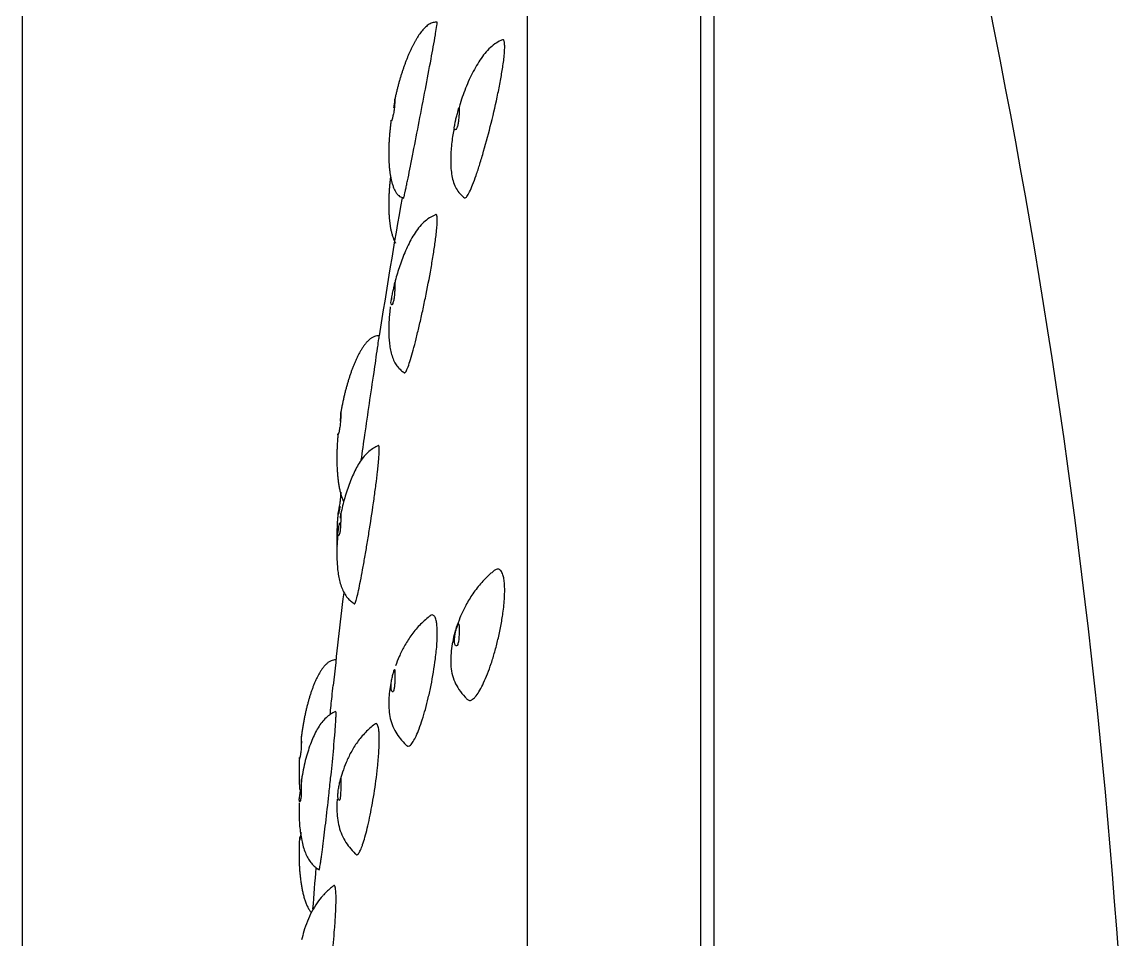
# Model space of a CAD drawing. Extents: x 5341 to 5761, y -702 to -405.
# Drawn here: x 5609.28 to 5648.9, y -543.72 to -510.73 of the extents above; entities that cross this region are included whole.
import ezdxf

# ---------------------------------------------------------------- set-up
doc = ezdxf.new("R2010")
doc.units = 0
doc.header["$LTSCALE"] = 7
doc.header["$MEASUREMENT"] = 0
doc.layers.get('0').update_dxf_attribs({"color": 2, "linetype": 'CONTINUOUS'})
doc.layers.add('粗实线', color=7, linetype='CONTINUOUS', lineweight=30)

msp = doc.modelspace()

# ---------------------------------------------------------------- linework, layer by layer
at = {"color": 2}
msp.add_line((5609.279185923166, -485.7512758910375), (5609.279185923166, -639.7207537083664), dxfattribs=at)
at = {"layer": '粗实线'}
for p, q in [((5633.679197952744, -482.7512758910375), (5633.679197952744, -562.7512758910375)), ((5634.159197952744, -482.7512758910375), (5634.159197952744, -562.7512758910375))]:
    msp.add_line(p, q, dxfattribs=at)
at = {"layer": '粗实线', "color": 7, "linetype": 'Continuous'}
for p, q in [((5627.45131519905, -629.1719132210378), (5627.45131519905, -496.3306385630417)), ((5624.209652669048, -510.7666170570369), (5624.208232083049, -510.7417735690392)), ((5622.55035354105, -514.2984495690393), (5622.549349269048, -514.2803726290363)), ((5622.123417373052, -522.0317655730355), (5622.125883229051, -522.0064497590351)), ((5620.63973621705, -525.563152481041), (5620.638818571049, -525.5526799870381)), ((5619.252307645049, -537.2079509710379), (5619.25152945505, -537.2012803830398)), ((5620.698369185051, -538.0771832150381), (5620.71294621105, -538.0105737030385)), ((5620.71294621105, -538.0105737030385), (5620.727266285048, -537.9557555890383))]:
    msp.add_line(p, q, dxfattribs=at)
at = {"layer": '粗实线'}
msp.add_arc((5385.359197952745, -562.7512758910375), 264, 3.367202079088857, 17.03045694805913, dxfattribs=at)
at = {"layer": '粗实线', "color": 7, "linetype": 'Continuous'}
for start, end in [(170.0304468954675, 171.1213834139865), (173.1467633356098, 173.8736395380947), (175.3024382412548, 175.6221035095736)]:
    msp.add_arc((5882.959238633051, -562.7512758910375), 264, start, end, dxfattribs=at)
for points in [[(5624.208408785053, -510.7408916730378), (5624.189201053043, -510.7402442230373), (5624.130273877046, -510.7414664150415), (5624.062713417054, -510.7520337130368), (5623.990311859045, -510.7767465250395), (5623.919403797056, -510.8142442030362), (5623.851961309054, -510.8614954430373), (5623.786776877048, -510.917431263038)], [(5623.786776877048, -510.917431263038), (5623.724113789049, -510.9803814730399), (5623.664373599055, -511.0485370730416), (5623.607309915049, -511.120945933038), (5623.552571377048, -511.1970870470354), (5623.499909127047, -511.2765544270401), (5623.449042561049, -511.359186707035), (5623.399664591048, -511.4450533450395), (5623.351440381048, -511.5344584450354), (5623.304036917052, -511.6278425830383), (5623.257474293052, -511.7249848430361), (5623.211899743048, -511.8253911470379), (5623.167403185045, -511.9286671810401), (5623.124036263049, -512.0345020590426), (5623.081818137056, -512.1426738170408), (5623.040731009049, -512.2530799990413), (5623.000750069052, -512.3656746330375), (5622.961867127055, -512.4804031070375), (5622.924076363048, -512.5972386330391), (5622.887375179052, -512.7161813870366), (5622.851765217056, -512.8372577970399), (5622.817253579051, -512.9605199510402), (5622.783854271052, -513.0860450290379), (5622.751589975043, -513.2139346890394), (5622.720494193047, -513.344314283036), (5622.690613867049, -513.4773317870417), (5622.68599061705, -513.4986806330412)], [(5623.000264729053, -517.0553567510392), (5623.000978573051, -517.0558360130376), (5623.002873955054, -517.0533783570422), (5623.00543618705, -517.0472873970425), (5623.008667185051, -517.0375461510407), (5623.012568869046, -517.0241376430381), (5623.02239195905, -516.986250919042), (5623.034920793049, -516.9334913890411), (5623.058702581049, -516.8268248070376), (5623.087948821048, -516.6898685170377), (5623.12200152305, -516.5261022570371), (5623.160202699055, -516.3390057570355), (5623.246783797047, -515.9069359210403), (5623.344254643056, -515.4124715770372), (5623.559576827054, -514.3043893730387), (5623.781687501054, -513.1473670270348), (5623.986487917049, -512.0602038150387), (5624.143794763051, -511.1914980770375), (5624.151705967051, -511.1457196310398)], [(5624.151705967051, -511.1457196310398), (5624.198726137045, -510.8544098390407), (5624.209299795049, -510.7683378730394), (5624.209441621046, -510.7666000770364)], [(5626.278639099048, -511.5200928370355), (5626.069076849053, -511.6973308590382), (5625.87842659705, -511.914467793034), (5625.704951087053, -512.1617743010424), (5625.545633267051, -512.4326172490396), (5625.397057269052, -512.7259331950404), (5625.260654397047, -513.0349296350391), (5625.13855066105, -513.351194139042), (5625.032037801051, -513.6676736650402)], [(5626.550887671048, -511.3706588290365), (5626.495947109051, -511.3949538090378), (5626.278639099048, -511.5200928370355)], [(5626.63569252305, -511.619969749037), (5626.63387734905, -511.5469358030382), (5626.628477317048, -511.4855057110394), (5626.619549353054, -511.4365082030376), (5626.607105591054, -511.4001848570365), (5626.59114711505, -511.3769884810386), (5626.571675003044, -511.3673718870409), (5626.550845983053, -511.3706980270395)], [(5625.186455871048, -517.0460162190388), (5625.201576653046, -517.0531103710377), (5625.234814985048, -517.0420273570376), (5625.274622041048, -517.0014929010354), (5625.32015601905, -516.93329059704), (5625.370575123052, -516.8392040270405), (5625.483160795047, -516.5806391350411), (5625.607941055045, -516.2407003110416), (5625.740937175047, -515.8344163250363), (5625.87817043105, -515.3768159470378), (5626.149862999049, -514.3627246330393), (5626.393336719051, -513.2933743090393), (5626.494477231048, -512.7712085910384), (5626.572356083052, -512.2997803110334), (5626.628529989048, -511.8061394790379), (5626.635692581043, -511.6199697270417)], [(5622.652434263044, -513.8147520130401), (5622.675650151054, -513.65505648504), (5622.68520494505, -513.5412391350396), (5622.686144503048, -513.4985650870362), (5622.684369139053, -513.533527153038), (5622.680158437048, -513.6433046170418), (5622.668494205052, -513.8021150230375), (5622.64408284305, -513.9816142470404)], [(5622.686164801049, -513.4985133210389), (5622.686144503048, -513.4985650870362), (5622.684369139053, -513.533527153038), (5622.684045341051, -513.5411908710371)], [(5622.684115449054, -513.566111799038), (5622.68520494505, -513.5412391350396), (5622.686144503048, -513.4985650870362), (5622.684369139053, -513.533527153038), (5622.684045341051, -513.5411908710371)], [(5622.684115449054, -513.566111799038), (5622.68520494505, -513.5412391350396), (5622.686144503048, -513.4985650870362), (5622.686122183051, -513.4986891210388)], [(5622.652340953045, -513.8152848950372), (5622.675650151054, -513.65505648504), (5622.684115449054, -513.566111799038)], [(5624.944165461049, -513.9751421290416), (5624.974996825051, -513.8586509070369), (5624.978233807054, -513.8452574610378)], [(5624.978233807054, -513.8452574610378), (5624.991604529052, -513.8106880310365), (5624.99185511305, -513.8109529830394)], [(5625.032037801051, -513.6676736650402), (5624.978734419052, -513.845377445035)], [(5624.980323219046, -513.8369074710349), (5624.991604529052, -513.8106880310365), (5624.997445957048, -513.841307761038), (5624.997522573056, -513.9439148670349)], [(5622.549189279052, -514.2803708410352), (5622.542717757053, -514.3290802790393), (5622.524519503044, -514.477134697037), (5622.508480345055, -514.6260003570383), (5622.494723047053, -514.7752687910393), (5622.483374561049, -514.9244803810393), (5622.47456456305, -515.0731157410369), (5622.468422775051, -515.2205895570364), (5622.465075733053, -515.3661921850357), (5622.464631749048, -515.5085386310379), (5622.467182435052, -515.648160505039), (5622.472936499053, -515.7859209570411), (5622.482235283052, -515.9222665210395), (5622.495547389051, -516.0571966770362), (5622.513406823051, -516.1903031970392), (5622.536329567054, -516.3209286310371), (5622.564872909046, -516.4480208330383), (5622.59961048705, -516.5700450810396), (5622.641225965046, -516.6853136950372), (5622.691336051048, -516.7932726550384), (5622.752003579044, -516.8909449230373), (5622.82359140705, -516.9698122230361), (5622.893073355044, -517.016842109038), (5622.955733577051, -517.0424641050408), (5623.00053366505, -517.0559084250376)], [(5622.644201315052, -513.9809359810383), (5622.608648685051, -514.1441921990368), (5622.57264688105, -514.2570696490361), (5622.550816389055, -514.2983625150368), (5622.550163749052, -514.2804408950392)], [(5622.64408284305, -513.9816142470404), (5622.608648685051, -514.1441921990368), (5622.57264688105, -514.2570696490361), (5622.550816389055, -514.2983625150368), (5622.550163749052, -514.2804408950392)], [(5622.550673075049, -514.2982027290413), (5622.552016883052, -514.2635386670368), (5622.553289355052, -514.254251845035)], [(5624.856241763049, -514.6091015430352), (5624.832652751051, -514.5793560510388), (5624.831802235047, -514.4785076730363), (5624.858488107046, -514.3197738070407)], [(5624.858488107046, -514.3197738070407), (5624.865395459048, -514.2854391450378)], [(5624.865395459048, -514.2854391450378), (5624.900814753048, -514.1420512850414)], [(5624.900814753048, -514.1420512850414), (5624.944165461049, -513.9751421290416)], [(5624.971834575052, -514.3054514910395), (5624.944252353049, -514.4453703310351)], [(5624.975418165046, -514.2798856090371), (5624.971834575052, -514.3054514910395)], [(5624.99171100105, -514.1020946750355), (5624.975418165046, -514.2798856090371)], [(5624.997522573056, -513.9439148670349), (5624.99171100105, -514.1020946750355)], [(5624.80156112905, -514.6011320390385), (5624.76095763105, -514.846236853034), (5624.72550147905, -515.1233181510356), (5624.70237600305, -515.3969706170387), (5624.692936083044, -515.6659460750375), (5624.699511777057, -515.9311745610389), (5624.726278637052, -516.1909368470365), (5624.778859527054, -516.4396584950405), (5624.865663921053, -516.6686728610362), (5624.986068943053, -516.8537872550364), (5625.131447259049, -517.0003534250386), (5625.18652776305, -517.0462453410396)], [(5624.808349359053, -514.5644846410391), (5624.80156112905, -514.6011320390385)], [(5624.901360173051, -514.5632764550387), (5624.858859259046, -514.6099395850392), (5624.856241763049, -514.6091015430352)], [(5624.944252353049, -514.4453703310351), (5624.901360173051, -514.5632764550387)], [(5622.527033497056, -516.2977598990396), (5622.511139363054, -516.442083781039), (5622.497374429051, -516.5868135950363), (5622.485851963054, -516.7315272590381), (5622.476686835049, -516.8757517970403), (5622.469993279046, -517.0189578990389), (5622.46588157105, -517.1605571270334), (5622.464453821052, -517.2993965510354), (5622.465775365054, -517.435210427036), (5622.469978233054, -517.5689222390351), (5622.477311153045, -517.7011132590374), (5622.488134053052, -517.8319913430382), (5622.502905167043, -517.9613794810389), (5622.522082315045, -518.0888275190368), (5622.54613472705, -518.2136422490362), (5622.575567093052, -518.3347462310408), (5622.610882199049, -518.4506207910376), (5622.652892775048, -518.5601323510414), (5622.703231913049, -518.6626081090358), (5622.711109963053, -518.6763469750363)], [(5623.927027423051, -517.7693770510373), (5623.724683315049, -517.9276282070382), (5623.541179747052, -518.1299164250372), (5623.376513381052, -518.3644984690359), (5623.229214491046, -518.6207820190389), (5623.09890635105, -518.8875416690385), (5622.984299831049, -519.1577567870404), (5622.883807171052, -519.4277451550365), (5622.796067987048, -519.6955514130382), (5622.720017599044, -519.9602081050357), (5622.684350555046, -520.0983417990387)], [(5624.160395627048, -517.653211231041), (5624.120854559045, -517.6691509610387), (5623.927027423051, -517.7693770510373)], [(5624.209358559052, -517.9040424490408), (5624.210172013052, -517.8310900230385), (5624.208049245048, -517.769348057041), (5624.20299422105, -517.7202594570404), (5624.195018997048, -517.6840454230401), (5624.184122965053, -517.6611305590372), (5624.170305511052, -517.6519394690399), (5624.160154141049, -517.6532124630426)], [(5623.028989419054, -523.3350919890395), (5623.034920793049, -523.3378798810368), (5623.058702581049, -523.3261242490403), (5623.072683769049, -523.3090328530375), (5623.087948821048, -523.2847907470382), (5623.12200152305, -523.2158294270407), (5623.160202699055, -523.1211903490362), (5623.246783797047, -522.8625020090399), (5623.344254643056, -522.5234405550432), (5623.449543049046, -522.1185436950359), (5623.559576827054, -521.6623491370369), (5623.671295759046, -521.1688578070384), (5623.781687501054, -520.6499235050355), (5623.986487917049, -519.5809940690374), (5624.074123303057, -519.0586906030362), (5624.143794763051, -518.5865580330387), (5624.198726137045, -518.0912127310362), (5624.209299795049, -517.9060777610389), (5624.209358615055, -517.90404243904)], [(5622.61566727305, -520.4264448210374), (5622.652340953045, -520.2599881190358)], [(5622.652340953045, -520.2599881190358), (5622.675650149045, -520.1436424470407), (5622.685204943053, -520.0955608590407), (5622.685677989048, -520.098196875038)], [(5622.684369139053, -520.2283538570332), (5622.680158437048, -520.3873150730392)], [(5622.685138047047, -520.0954266310396), (5622.685204943053, -520.0955608590407), (5622.686144503048, -520.12587978904), (5622.684369139053, -520.2283538570332)], [(5622.685138047047, -520.0954266310396), (5622.685204943053, -520.0955608590407), (5622.685677989048, -520.098196875038)], [(5622.566058695047, -520.6784813870395), (5622.577536893052, -520.6038351910388)], [(5622.577536893052, -520.6038351910388), (5622.61566727305, -520.4264448210374)], [(5622.668494203052, -520.56500210904), (5622.651636589049, -520.6911806510357)], [(5622.680158437048, -520.3873150730392), (5622.668494203052, -520.56500210904)], [(5622.520270771049, -520.9712563870376), (5622.493315829051, -521.2121166050379), (5622.47496806705, -521.4494975570374), (5622.465579153049, -521.6834488870404), (5622.465859413052, -521.9127569330408), (5622.476950945053, -522.1377396510393), (5622.500956551048, -522.3588230910386), (5622.541002971047, -522.5744108530339), (5622.601174539053, -522.7815219170366), (5622.686379689054, -522.9725375750418), (5622.790926473044, -523.1253410370405), (5622.901075091053, -523.2364880690434), (5623.01977677305, -523.3289300610372), (5623.028848851052, -523.3352939430401)], [(5622.570588887051, -520.8939924970396), (5622.550816381045, -520.863835003041), (5622.552016893045, -520.7621539090355), (5622.559988483052, -520.718086347038)], [(5622.563817637052, -520.6781548710383), (5622.555847181047, -520.7264333010385)], [(5622.559988483052, -520.718086347038), (5622.566058695047, -520.6784813870395)], [(5622.608648681053, -520.847970013037), (5622.572646873054, -520.8947822850382), (5622.570588887051, -520.8939924970396)], [(5622.64408284305, -520.7302163210402), (5622.608648681053, -520.847970013037)], [(5622.651636589049, -520.6911806510357), (5622.64408284305, -520.7302163210402)], [(5621.701365679048, -522.2092373010378), (5621.629504601049, -522.2907685290406), (5621.562437053053, -522.3789783190364), (5621.498898479051, -522.4734673350426), (5621.438705697048, -522.5730471790371), (5621.381826237048, -522.6765119650368), (5621.328135481046, -522.7829686790351), (5621.277448189052, -522.8917892590393), (5621.22950378705, -523.002531707039), (5621.183989385048, -523.1150232210416), (5621.14057393905, -523.2293835650376), (5621.098917427047, -523.346006175037), (5621.058684439049, -523.4655276150402), (5621.019910435047, -523.5876527390387), (5620.982717947056, -523.7118013290342), (5620.94705840305, -523.83795757504), (5620.912892717053, -523.9661477290388), (5620.880192361048, -524.0964369150347), (5620.848940697048, -524.2289266450384), (5620.81913464305, -524.363752869041), (5620.79078682105, -524.5010843630366), (5620.763928249053, -524.641121223041), (5620.741783085046, -524.765507971038)], [(5622.126016191047, -522.0055921250382), (5622.103396957053, -522.0058843190377), (5622.033277563045, -522.011444315041), (5621.94934174505, -522.03298274504), (5621.859514837048, -522.0776102070408), (5621.777974713052, -522.1371829950363), (5621.701365679048, -522.2092373010378)], [(5622.070009799048, -522.4079023490372), (5622.111554251052, -522.1189358610386), (5622.123205917047, -522.033070115041), (5622.123372217044, -522.0317598510369)], [(5621.476162883046, -526.4788151030366), (5621.607857045052, -525.5621842770374), (5621.935518457052, -523.3223625350361), (5622.063057601048, -522.4555143310349), (5622.070009799048, -522.4079023490372)], [(5620.72728078505, -525.0798774450373), (5620.743015171043, -524.9198186710378), (5620.746039653051, -524.8061667510369), (5620.742860245045, -524.7632889010379), (5620.739993959047, -524.7979312490384), (5620.738091271054, -524.9079730290391), (5620.731664987052, -525.0668545490366), (5620.714553161051, -525.2463171610393)], [(5620.72728078505, -525.0798774450373), (5620.743015171043, -524.9198186710378), (5620.746039653051, -524.8061667510369), (5620.742860245045, -524.7632889010379), (5620.742277951049, -524.7655609190365)], [(5620.72728078505, -525.0798774450373), (5620.743015171043, -524.9198186710378), (5620.746039653051, -524.8061667510369), (5620.742860245045, -524.7632889010379), (5620.739993959047, -524.7979312490384), (5620.738091271054, -524.9079730290391), (5620.73475434905, -525.0132140030396)], [(5620.739627527048, -524.8058866150382), (5620.738091271054, -524.9079730290391), (5620.73475434905, -525.0132140030396)], [(5620.74285367105, -524.7632964790387), (5620.739993959047, -524.7979312490384), (5620.739627527048, -524.8058866150382)], [(5620.714553161051, -525.2463171610393), (5620.687122451047, -525.4082379890383), (5620.657923683044, -525.5211892390394), (5620.640129051055, -525.5630404290346), (5620.642206679051, -525.5284798990356), (5620.643510647053, -525.5190935070418)], [(5620.714610011048, -525.2458812630389), (5620.687122451047, -525.4082379890383), (5620.657923683044, -525.5211892390394), (5620.640129051055, -525.5630404290346), (5620.639598379043, -525.5527292630354)], [(5620.638599497055, -525.5526790150393), (5620.626039793049, -525.7029869970388), (5620.615208399049, -525.8627595590365), (5620.606998577048, -526.0231934150393), (5620.601545717047, -526.1837293350395), (5620.598985939054, -526.3437317470375), (5620.59945238505, -526.5024782710384), (5620.603068895056, -526.6591296030379), (5620.609900237047, -526.8120225730377), (5620.62008998105, -526.9616173810386), (5620.633965301051, -527.1089799470387), (5620.652009945046, -527.254600649037), (5620.674851455056, -527.3983540650365), (5620.703147699049, -527.5396112270387), (5620.737553339055, -527.6773279630356), (5620.778755289048, -527.8098262670387), (5620.827463283051, -527.9348299750377), (5620.844418499051, -527.9721009870368)], [(5620.640046247052, -525.5629368490368), (5620.642206679051, -525.5284798990356), (5620.643510647053, -525.5190935070418)], [(5621.709036441054, -526.2016187870354), (5621.547235619055, -526.3778987550354), (5621.404847585047, -526.5798045250372), (5621.279352755046, -526.7992506550395), (5621.166387419053, -527.034290503037), (5621.062319623055, -527.2870428390411), (5620.966715023049, -527.5563001430378), (5620.881280481051, -527.835565561039), (5620.807109631049, -528.1189610810393), (5620.745380759046, -528.3984950730369)], [(5621.230896277055, -531.6390551290383), (5621.232649399048, -531.6399708430395), (5621.247764221054, -531.6280997390418), (5621.256929419047, -531.6109383530415), (5621.26709314105, -531.586610405036), (5621.278200385048, -531.5553538890376), (5621.290196147049, -531.5174068010379), (5621.316633221053, -531.4223928870374), (5621.377944873046, -531.162504451036), (5621.44848473505, -530.821949173041), (5621.52590479705, -530.415685619038), (5621.607857045052, -529.9586723430398), (5621.69201676505, -529.4652127970362), (5621.776152407045, -528.9469899670362), (5621.935518457052, -527.8803659790387), (5622.00567841305, -527.3591046590368), (5622.063057601048, -526.887696083038), (5622.111554251052, -526.3928981410386), (5622.123274243051, -526.2066206050363)], [(5622.099535981051, -525.9544905350372), (5622.045851789047, -525.97783281904), (5621.878160917055, -526.0692521270389), (5621.709036441054, -526.2016187870354)], [(5622.123274181049, -526.2066206130398), (5622.125727095052, -526.1325668030363), (5622.125920251052, -526.0704970350375), (5622.123849687054, -526.0213540010404), (5622.119526235048, -525.9853071650391), (5622.116518885054, -525.9723065850408), (5622.112947361053, -525.9627141670385), (5622.104110525048, -525.9539326430381), (5622.099596407046, -525.9543205430377)], [(5620.742980489053, -527.6698104310376), (5620.742860245045, -527.6674154410389), (5620.739993959047, -527.6284606150361), (5620.738091271054, -527.6700545610361), (5620.731664987052, -527.7825782210416), (5620.714553161051, -527.94529564504)], [(5620.746039653051, -527.7757320970372), (5620.742860245045, -527.6674154410389), (5620.739993959047, -527.6284606150361), (5620.738091271054, -527.6700545610361), (5620.737187609051, -527.6969500190348)], [(5620.714553161051, -527.94529564504), (5620.687122451047, -528.1237786810375), (5620.657923685048, -528.2830005890387), (5620.640129051055, -528.3899253750346), (5620.642206675053, -528.4284602590374), (5620.665182827051, -528.3874442650372), (5620.697971915051, -528.2753079850368), (5620.724801065051, -528.1293119910365)], [(5620.657923685048, -528.2830005890387), (5620.640129051055, -528.3899253750346), (5620.642206675053, -528.4284602590374), (5620.665182827051, -528.3874442650372), (5620.697971915051, -528.2753079850368), (5620.724801065051, -528.1293119910365)], [(5620.661281603054, -528.2675653190377), (5620.657923685048, -528.2830005890387), (5620.640129051055, -528.3899253750346), (5620.642206675053, -528.4284602590374), (5620.665182827051, -528.3874442650372), (5620.697971915051, -528.2753079850368), (5620.724801065051, -528.1293119910365)], [(5620.629077149046, -528.516723709035), (5620.618634847055, -528.6607871950396)], [(5620.639141641048, -528.3992990530382), (5620.629077149046, -528.516723709035)], [(5620.640409315045, -528.3857052830422), (5620.640129051055, -528.3899253750346), (5620.642194847052, -528.4284535230395)], [(5620.640129051055, -528.3899253750346), (5620.639628613051, -528.3993162250404)], [(5620.661281603054, -528.2675653190377), (5620.657923685048, -528.2830005890387), (5620.640409315045, -528.3857052830422)], [(5620.727266285048, -528.5620585610409), (5620.742480527049, -528.4519482750397)], [(5620.742480527049, -528.4519482750397), (5620.743015171043, -528.4457485450398), (5620.746039653051, -528.3976554850374), (5620.742860245045, -528.4276304230402), (5620.739993959047, -528.5298799910411), (5620.738091271054, -528.6893423470387)], [(5620.742480527049, -528.4519482750397), (5620.743015171043, -528.4457485450398), (5620.746039653051, -528.3976554850374), (5620.74587869105, -528.3985469010363)], [(5620.742480527049, -528.4519482750397), (5620.743015171043, -528.4457485450398), (5620.746134673045, -528.3973798350376)], [(5620.604117561055, -528.9511420590347), (5620.600254505051, -529.0967531510391), (5620.598806331054, -529.2421139390385), (5620.59989172305, -529.386743723036)], [(5620.610280735051, -528.8056989750362), (5620.604117561055, -528.9511420590347)], [(5620.618634847055, -528.6607871950396), (5620.610280735051, -528.8056989750362)], [(5620.64502157105, -529.0494717250399), (5620.665182827051, -528.9062604830392)], [(5620.665182827051, -528.9062604830392), (5620.697971915051, -528.7284427270347)], [(5620.731664987052, -528.86710966704), (5620.714553161051, -529.0322867630416)], [(5620.738091271054, -528.6893423470387), (5620.731664987052, -528.86710966704)], [(5620.628430149052, -529.2008168470343), (5620.60988746705, -529.4503432070373), (5620.600270129045, -529.6944654730391), (5620.599678181054, -529.9345363750358), (5620.608747867052, -530.1712433630378), (5620.628652413048, -530.4040410910379), (5620.661284105052, -530.6319904070401), (5620.709528283052, -530.8531394370361), (5620.77711420905, -531.0643991950378), (5620.869061091053, -531.2603324030347), (5620.97956379905, -531.4189981310369), (5621.094520569051, -531.534682313038), (5621.217623801051, -531.6299766050356), (5621.230741821055, -531.6390603170398)], [(5620.656301833049, -529.1960476670351), (5620.640129051055, -529.1663392370388), (5620.642206675053, -529.0646591530381), (5620.64502157105, -529.0494717250399)], [(5620.687122451047, -529.1496477950382), (5620.657923685048, -529.1967980870354), (5620.656301833049, -529.1960476670351)], [(5620.714553161051, -529.0322867630416), (5620.687122451047, -529.1496477950382)], [(5620.59989172305, -529.386743723036), (5620.603628385048, -529.5300265730361), (5620.605032165051, -529.5665918570371)], [(5626.24913415905, -530.4525977890366), (5626.142047441052, -530.5423947230406), (5625.766207735054, -530.9205528290363), (5625.456941271048, -531.3288359450376), (5625.208921227051, -531.7477745970386), (5625.026910731049, -532.137029199042)], [(5626.635692663047, -531.149476493039), (5626.633877425047, -531.0363644650383), (5626.62847746905, -530.9303953110352), (5626.607105889048, -530.7434578730386), (5626.571675441053, -530.5934604050376), (5626.536052051051, -530.507968855039), (5626.493551325053, -530.4461599550409), (5626.445199179048, -530.4080052710374), (5626.392021525051, -530.3934763770371), (5626.274622163051, -530.4336249810362), (5626.248973799047, -530.4525852650399)], [(5625.284239409055, -535.066489799035), (5625.32015601905, -535.0943036570384), (5625.370575123052, -535.1090404270394), (5625.483160795047, -535.0690447250377), (5625.544275271051, -535.0165383830386), (5625.607941055045, -534.9439870550373), (5625.740937175047, -534.7436314810361), (5625.87817043105, -534.4777420710375), (5626.015715791043, -534.1555036830391), (5626.149862999049, -533.7837843310404), (5626.27695549505, -533.3688728170378), (5626.393336719051, -532.9170579450397), (5626.494477231048, -532.4397943570361), (5626.572356083052, -531.9692000210412), (5626.628529989048, -531.4029632690358), (5626.635692701046, -531.1494764810373)], [(5623.957104369048, -532.0698516790358), (5623.92509168305, -532.0945998110396), (5623.57114451105, -532.4145458210401), (5623.261117279049, -532.7897875670346), (5623.019337807047, -533.1726258650374), (5622.838447773047, -533.5364619430397), (5622.706945537047, -533.8692835850375)], [(5624.209318495046, -532.797013481038), (5624.210171943047, -532.6821982390388), (5624.208049103047, -532.5755343930391), (5624.195018717051, -532.3877800530349), (5624.184122617047, -532.3077147130384), (5624.170305099051, -532.2377202270395), (5624.144237913049, -532.1526307710405), (5624.112422617047, -532.0914630810398), (5624.075685667052, -532.0540232470371), (5624.034853513047, -532.0401173570385), (5623.957120897048, -532.0698852230412)], [(5625.026910731049, -532.137029199042), (5624.895210747047, -532.4949687610383)], [(5624.895210747047, -532.4949687610383), (5624.799757535049, -532.8340119850359)], [(5624.858488099049, -532.6948473870393), (5624.900814743054, -532.52865552904), (5624.944165461049, -532.4048657310373)], [(5624.944165461049, -532.4048657310373), (5624.974996823046, -532.3524960850368), (5624.977194217048, -532.3536219750381)], [(5624.977194217048, -532.3536219750381), (5624.991604527055, -532.3786945830393), (5624.997445957048, -532.477074361042), (5624.997522575053, -532.6293444710386), (5624.99171100105, -532.8090991950371)], [(5623.110124645056, -536.7318667230388), (5623.12200152305, -536.7415944610398), (5623.160202699055, -536.7557767590401), (5623.246783797047, -536.7151994790361), (5623.29435001305, -536.6626432710395), (5623.344254643056, -536.5901677210418), (5623.449543049046, -536.3902356990397), (5623.559576827054, -536.124957619038), (5623.671295759046, -535.8033384610385), (5623.781687501054, -535.432186291036), (5623.887751679053, -535.0177599390404), (5623.986487917049, -534.5663182390413), (5624.143794763051, -533.6180989310374), (5624.198726137045, -533.0501462690368), (5624.209318513051, -532.7970134750353)], [(5624.799757535049, -532.8340119850359), (5624.734390419049, -533.1634464930389)], [(5624.89474541305, -533.1499465670381), (5624.85885924305, -533.1228770790399), (5624.832652739045, -533.025762705041), (5624.831802245048, -532.875649851037), (5624.858488099049, -532.6948473870393)], [(5624.99171100105, -532.8090991950371), (5624.975418161048, -532.9750962550384), (5624.944252353049, -533.0976860530386)], [(5624.734390419049, -533.1634464930389), (5624.698418279047, -533.4912850450378), (5624.696885385056, -533.8169023030382), (5624.739109685048, -534.1352441430386), (5624.838136831051, -534.4420375630393), (5624.990969645045, -534.7152758770385), (5625.209248551055, -534.9875670170363), (5625.284173119049, -535.066416679037)], [(5624.944252353049, -533.0976860530386), (5624.901360165051, -533.1502777930359), (5624.89474541305, -533.1499465670381)], [(5620.571309791048, -533.6504491290393), (5620.547207893051, -533.6518372170353), (5620.476173153045, -533.6607859390383), (5620.390906827051, -533.6873136810386), (5620.302033619046, -533.7375356190382), (5620.222349135045, -533.8025168050367), (5620.147844667052, -533.8804315370394), (5620.078834737051, -533.9676092510413), (5620.015261187047, -534.0610175530378), (5619.955673661047, -534.1604534310386), (5619.899823773045, -534.2646911850384), (5619.847559791044, -534.3726033170383), (5619.798665715054, -534.4834008670364), (5619.752886449056, -534.5965567330381), (5619.709893055049, -534.7117634130404), (5619.669333099049, -534.8290160530373), (5619.630853481052, -534.9486264090369), (5619.594107983052, -535.0712097990395), (5619.558821873045, -535.1974687730394), (5619.525192949048, -535.3265574830398), (5619.493302691044, -535.4579680530364), (5619.463167243055, -535.5914441810378), (5619.434799725048, -535.7267727590365), (5619.40821241905, -535.8637825430374), (5619.383419043046, -536.0023419550412), (5619.360437091047, -536.1423560510407), (5619.339290253054, -536.2837627090335), (5619.32177276905, -536.4128167410377)], [(5622.57753689705, -534.3409953490368), (5622.615667279053, -534.175229379041), (5622.652340953045, -534.0518210190344)], [(5622.652340953045, -534.0518210190344), (5622.675650151054, -533.9994752950402), (5622.676444469049, -534.0000964570386)], [(5622.676444469049, -534.0000964570386), (5622.68520494505, -534.025443223039), (5622.686144503048, -534.1235127790383), (5622.684369139053, -534.2757802390402), (5622.680158437048, -534.4564391850395)], [(5622.538585541046, -534.4874068890417), (5622.491283167048, -534.7840366970336)], [(5622.603199579047, -534.7967142410412), (5622.57264688105, -534.7698629170368), (5622.550816389055, -534.672026635038), (5622.552016883052, -534.5210699730374), (5622.57753689705, -534.3409953490368)], [(5622.680158437048, -534.4564391850395), (5622.668494205052, -534.622279147035), (5622.64408284305, -534.7446413430403)], [(5620.357009149044, -535.6217467870406), (5620.425151005053, -534.9690700450406), (5620.466913427052, -534.5767868830367)], [(5622.491283167048, -534.7840366970336), (5622.467115067047, -535.0789760950388), (5622.469534005053, -535.3827462950389), (5622.50671565505, -535.6862403770388), (5622.58773216105, -535.9787784390387), (5622.718574557046, -536.2516156710403), (5622.880946365043, -536.4830673750398), (5623.085123823046, -536.7071519310371), (5623.110306469054, -536.7317784670408)], [(5622.64408284305, -534.7446413430403), (5622.608648685051, -534.7972100790353), (5622.603199579047, -534.7967142410412)], [(5620.55902627905, -535.509943267039), (5620.501669547048, -535.5368692130392), (5620.332122059048, -535.6365068030386), (5620.170849031052, -535.772582143039)], [(5620.567170771046, -535.7625477650395), (5620.570066683045, -535.6881115070387), (5620.571391105052, -535.6257660010374), (5620.571116999054, -535.5765753570372), (5620.569256711053, -535.5406660050389), (5620.567733163047, -535.5277788490416), (5620.565814765054, -535.5183164590412), (5620.560795681049, -535.5098052290409), (5620.55911242705, -535.5098077330399)], [(5620.170849031052, -535.772582143039), (5620.026127407047, -535.9422485210412), (5619.896435627048, -536.1409685430403), (5619.778808677049, -536.3670878650405), (5619.671991963049, -536.6179043730367), (5619.574627939051, -536.8930428590388), (5619.486303143043, -537.1933166870399), (5619.408349961053, -537.5164945450374), (5619.34422692905, -537.8498176550379)], [(5620.377194049051, -537.9049497370393), (5620.425184355045, -537.4383119750378), (5620.518705555049, -536.4439456930409), (5620.556691487051, -535.94858664304), (5620.567170849052, -535.7625477610413)], [(5621.972112667052, -535.9583458730372), (5621.95526998505, -535.9712759370409), (5621.631240445047, -536.2584501490378), (5621.336514237049, -536.6099853250375), (5621.106649755049, -536.9775960990369), (5620.933721517049, -537.337952875037), (5620.804584247046, -537.6862654250431)], [(5622.123237897045, -536.7008108630394), (5622.125727095052, -536.585140229035), (5622.125920251052, -536.4777650990432), (5622.119526235048, -536.28947237704), (5622.112947361053, -536.2094567390409), (5622.104110525048, -536.1396241350408), (5622.086716711055, -536.0548680430361), (5622.064832217045, -535.9941321930378), (5622.052392039051, -535.9727161130354), (5622.039052481046, -535.9572381970352), (5622.024887969052, -535.9476761470391), (5622.009972937056, -535.9440076630412), (5621.978143085056, -535.954100027036), (5621.97205278305, -535.9582613490415)], [(5619.324017663053, -536.7249155990389), (5619.332789141055, -536.5645570070369), (5619.330082049051, -536.4510215490368), (5619.323669187055, -536.408095343038), (5619.320607367044, -536.4426284810356), (5619.321777845045, -536.5527079970338), (5619.320936247048, -536.7116107330362), (5619.310896821051, -536.8911156510362)], [(5619.324029303054, -536.7247862990366), (5619.332789141055, -536.5645570070369), (5619.330082049051, -536.4510215490368), (5619.323669187055, -536.408095343038), (5619.320607367044, -536.4426284810356), (5619.32032958305, -536.4507217370406)], [(5619.323613397053, -536.4081503690354), (5619.320607367044, -536.4426284810356), (5619.32032958305, -536.4507217370406)], [(5619.310896821051, -536.8911156510362), (5619.290649977051, -537.0526064530382), (5619.267245587049, -537.1656836190373), (5619.252624933048, -537.2078306350409), (5619.254865391049, -537.1732392150402), (5619.256015023053, -537.164200905037)], [(5619.310918061055, -536.8908769670411), (5619.290649977051, -537.0526064530382), (5619.267245587049, -537.1656836190373), (5619.252624933048, -537.2078306350409), (5619.252159025047, -537.2013045910348)], [(5621.291842529055, -540.6473981010381), (5621.303025425048, -540.65567534104), (5621.316633221053, -540.6596910170406), (5621.345988769048, -540.6502035550361), (5621.377944873046, -540.6183152690351), (5621.412208029044, -540.5652535030381), (5621.44848473505, -540.492245599034), (5621.486481491051, -540.4005189010345), (5621.52590479705, -540.2913007530401), (5621.607857045052, -540.0252994750404), (5621.69201676505, -539.7034474090392), (5621.776152407045, -539.3324978030355), (5621.858055723056, -538.9185907970382), (5621.935518457052, -538.4678665370407), (5622.063057601048, -537.521016595037), (5622.111554251052, -536.9535542410408), (5622.123237917054, -536.7008108590376)], [(5619.251305507052, -537.2012800110383), (5619.246709185052, -537.3043693410395), (5619.242018391051, -537.4516257430364), (5619.239583221046, -537.5984372970374)], [(5619.252578775053, -537.2077692290363), (5619.254865391049, -537.1732392150402), (5619.256015023053, -537.164200905037)], [(5619.239583221046, -537.5984372970374), (5619.239454185048, -537.744480305038)], [(5620.804584247046, -537.6862654250431), (5620.713718159048, -538.0106588530357)], [(5619.239454185048, -537.744480305038), (5619.241685633053, -537.8893813710379), (5619.246331685052, -538.0327114030365), (5619.253424771054, -538.1740084770386)], [(5619.33061110905, -537.9532761530386), (5619.330082045053, -537.9534886610413), (5619.323669177047, -537.9833427810368), (5619.320607367044, -538.0855224470392), (5619.32181317305, -538.140554417037)], [(5619.324029303054, -538.1178855970388), (5619.332789143053, -538.0015393550416), (5619.330078767052, -537.9534924410395)], [(5619.34422692905, -537.8498176550379), (5619.32570590105, -537.9648177190388)], [(5619.959736351051, -541.1960467090389), (5619.978499467052, -541.1453273370385), (5619.992257985046, -541.0758578150376), (5620.008744889048, -540.9777838430377), (5620.027791959052, -540.8523897650371), (5620.048949265052, -540.7035453650419), (5620.071696453044, -540.5357667750391), (5620.095513169046, -540.3535701310389), (5620.145110873043, -539.9572503670347), (5620.197765089051, -539.5170308310367), (5620.311812451051, -538.5135989030382), (5620.377194049051, -537.9049497370393)], [(5620.665182827051, -538.2452949490394), (5620.697971915051, -538.0791028470408), (5620.698392029048, -538.0771882330368)], [(5620.727266285048, -537.9557555890347), (5620.743015171043, -537.9034157590354)], [(5620.742962451051, -537.9033488090386), (5620.746039653051, -537.9291972850401), (5620.742860245045, -538.0268420650386), (5620.739993959047, -538.1790189630369)], [(5619.249611759049, -538.6503108010361), (5619.254865367046, -538.6204149330401), (5619.274775795049, -538.4617504390367)], [(5619.253424771054, -538.1740084770386), (5619.262975363054, -538.3127896910369)], [(5619.274775795049, -538.4617504390367), (5619.301930067046, -538.2839179770376)], [(5619.320936249049, -538.4228937210423), (5619.310896821051, -538.5881137990395)], [(5619.321777845045, -538.2450898710408), (5619.320936249049, -538.4228937210423)], [(5619.32181317305, -538.140554417037), (5619.321777845045, -538.2450898710408)], [(5620.682907663053, -538.7004277810406), (5620.657923685048, -538.6742809850398), (5620.640129051055, -538.5767787050349), (5620.642206675053, -538.4255604590394), (5620.665182827051, -538.2452949490394)], [(5620.738091271054, -538.3603294250383), (5620.731664987052, -538.5262449610414)], [(5620.739993959047, -538.1790189630369), (5620.738091271054, -538.3603294250383)], [(5619.245342207054, -538.7931544110356), (5619.239227275055, -539.0792363770374), (5619.244740287049, -539.3566486250379), (5619.262170687049, -539.6263687790374), (5619.292152565045, -539.8874837850412), (5619.335700509051, -540.1378279730411), (5619.393930441045, -540.3729094630394), (5619.467234169049, -540.5861171210377), (5619.55471066905, -540.7709190090386), (5619.658901115046, -540.9287731190411), (5619.782365193052, -541.0609125550395), (5619.928608397055, -541.1751710310377), (5619.959637783046, -541.1959663750381)], [(5619.26604765105, -538.7519437730366), (5619.252624945046, -538.7222985890362), (5619.249611759049, -538.6503108010361)], [(5619.310896821051, -538.5881137990395), (5619.290649981049, -538.7052173770385), (5619.267245599051, -538.7525950810373), (5619.26604765105, -538.7519437730366)], [(5620.607719067051, -538.6990866450355), (5620.59879901505, -538.9568388910407), (5620.612906021051, -539.2606600230388), (5620.660458083046, -539.5690915470364), (5620.749982607049, -539.8693337950385), (5620.886095063048, -540.1484638550387), (5621.054054707049, -540.388566577039), (5621.263689045049, -540.6197819010372), (5621.291744391048, -540.6473045210364)], [(5620.611166965053, -538.6528812170395), (5620.607719067051, -538.6990866450355)], [(5620.714553161051, -538.6485759130405), (5620.687122451047, -538.7010843650382), (5620.682907663053, -538.7004277810406)], [(5620.731664987052, -538.5262449610414), (5620.714553161051, -538.6485759130405)], [(5619.267245599051, -540.002753415039), (5619.252624943048, -540.1100564230433), (5619.254865369046, -540.1487386910371), (5619.274775793048, -540.1075681030411), (5619.301930065049, -539.9953053770364), (5619.30644760705, -539.9663593070359)], [(5619.267245599051, -540.002753415039), (5619.252624943048, -540.1100564230433), (5619.254865369046, -540.1487386910371), (5619.274775793048, -540.1075681030411), (5619.301930065049, -539.9953053770364), (5619.322590001048, -539.8468114510356)], [(5619.242127259051, -540.3751005870395), (5619.239632047047, -540.5212587830388), (5619.239424623054, -540.6687059950377), (5619.24166237305, -540.8172551790371), (5619.246525853043, -540.9666527790391), (5619.254199259052, -541.1165890330408), (5619.264872793054, -541.2666933130381), (5619.27865487905, -541.4155085710404), (5619.29575928305, -541.5628696410417), (5619.316596743043, -541.7094108310371), (5619.341691765054, -541.8552741450399), (5619.371662187044, -541.9999941250385), (5619.407129167048, -542.1425025350359), (5619.448660267044, -542.2812052730364), (5619.49675011705, -542.4138227110375), (5619.551859687046, -542.5376428670384), (5619.615508553052, -542.6512486810384), (5619.679631469047, -542.7396699410342)], [(5619.251473827055, -540.1254424350368), (5619.246775649051, -540.2303678370367), (5619.242127259051, -540.3751005870395)], [(5619.252809173053, -540.1064002950402), (5619.252624943048, -540.1100564230433), (5619.254849737048, -540.1487307130369)], [(5619.252624943048, -540.1100564230433), (5619.252118117045, -540.1254498510384)], [(5620.487955615044, -541.764394721034), (5620.404528619052, -541.8311570490364), (5620.126881171051, -542.0925950830383), (5620.091972941049, -542.1309658890382)], [(5620.567134481043, -542.5155208210413), (5620.570066683045, -542.3992427550397), (5620.571391105052, -542.2912258050378), (5620.571116999054, -542.1920719550394), (5620.569256711053, -542.102108545037), (5620.565814765054, -542.0218710510412), (5620.560795681049, -541.9518949470362), (5620.550378069052, -541.8670495910333), (5620.543956359048, -541.8337527990366), (5620.536786847049, -541.80654847504), (5620.528915125047, -541.7854430350376), (5620.520386791046, -541.7704428870343), (5620.51124744305, -541.7615544450377), (5620.501542675051, -541.7587841190357), (5620.487966221051, -541.764331145037)], [(5620.091972941049, -542.1309658890382), (5619.894821973052, -542.3795613410362), (5619.699486529051, -542.6980950410357), (5619.538502943047, -543.0439523810378), (5619.413257965047, -543.4029794270423), (5619.332977127051, -543.716740789037)], [(5619.998374141047, -546.4698793110397), (5620.000166501046, -546.4713169370366), (5620.008744889048, -546.4744656610378), (5620.027791959052, -546.4620534030396), (5620.048949265052, -546.4265703690357), (5620.071696453044, -546.370464319039), (5620.095513169046, -546.2961830210402), (5620.119983697052, -546.2057882390395), (5620.145110873043, -546.0997977470392), (5620.171002177049, -545.9783433230364), (5620.197765089051, -545.8415567450425), (5620.311812451051, -545.1528818370384), (5620.425184355045, -544.2843790590373), (5620.476156205048, -543.8070819610398), (5620.518705555049, -543.336099105039), (5620.556691487051, -542.7679602430394), (5620.567134513054, -542.5155208170358)]]:
    msp.add_spline(points, degree=3, dxfattribs=at)

doc.saveas('drawing.dxf')
